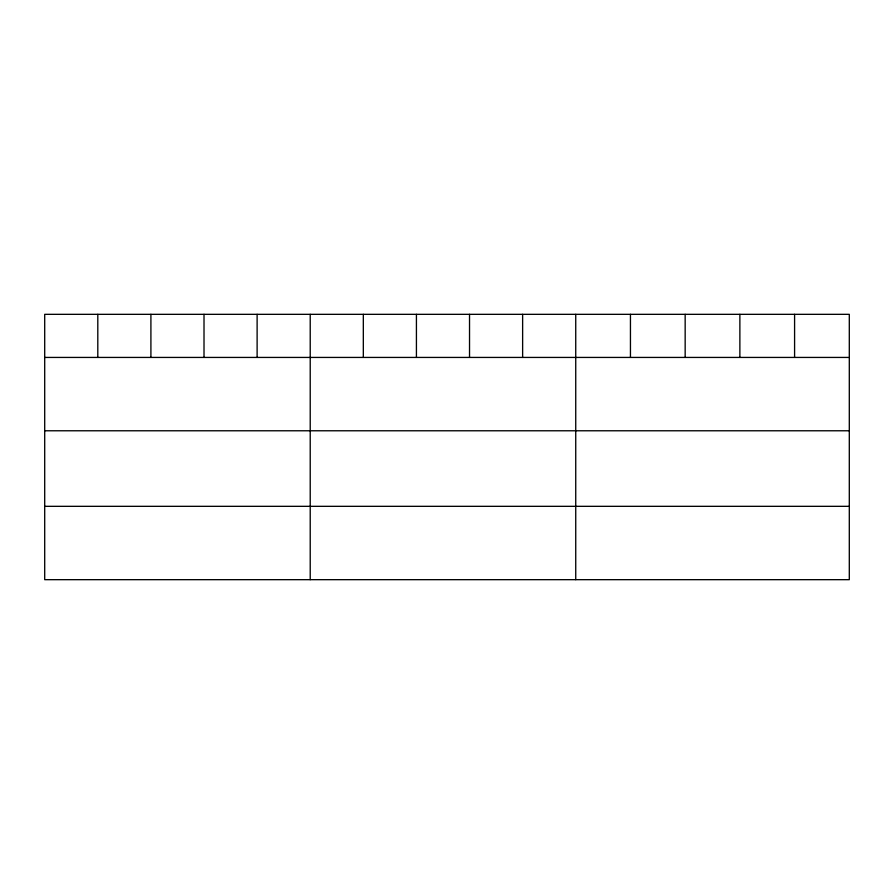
<?xml version="1.0" encoding="UTF-8"?>
<svg xmlns="http://www.w3.org/2000/svg" width="894" height="894" viewBox="0 0 894 894"><rect width="100%" height="100%" fill="white"/><g stroke="black" fill="none" stroke-linecap="round" stroke-linejoin="round"><path stroke-width="1.34" d="M849.3 357.432L849.3 579.67L44.7 579.67L44.7 314.33L849.3 314.33L849.3 357.432L44.7 357.432M44.7 430.774L849.3 430.774M44.7 506.328L849.3 506.328M794.587 314.33L794.587 357.432M739.874 314.33L739.874 357.432M685.162 314.33L685.162 357.432M630.449 314.33L630.449 357.432M575.736 314.33L575.736 579.67M522.632 314.33L522.632 357.432M469.529 314.33L469.529 357.432M416.425 314.33L416.425 357.432M363.322 314.33L363.322 357.432M310.218 314.33L310.218 579.67M257.114 314.33L257.114 357.432M204.011 314.33L204.011 357.432M150.907 314.33L150.907 357.432M97.804 314.33L97.804 357.432"/></g></svg>
